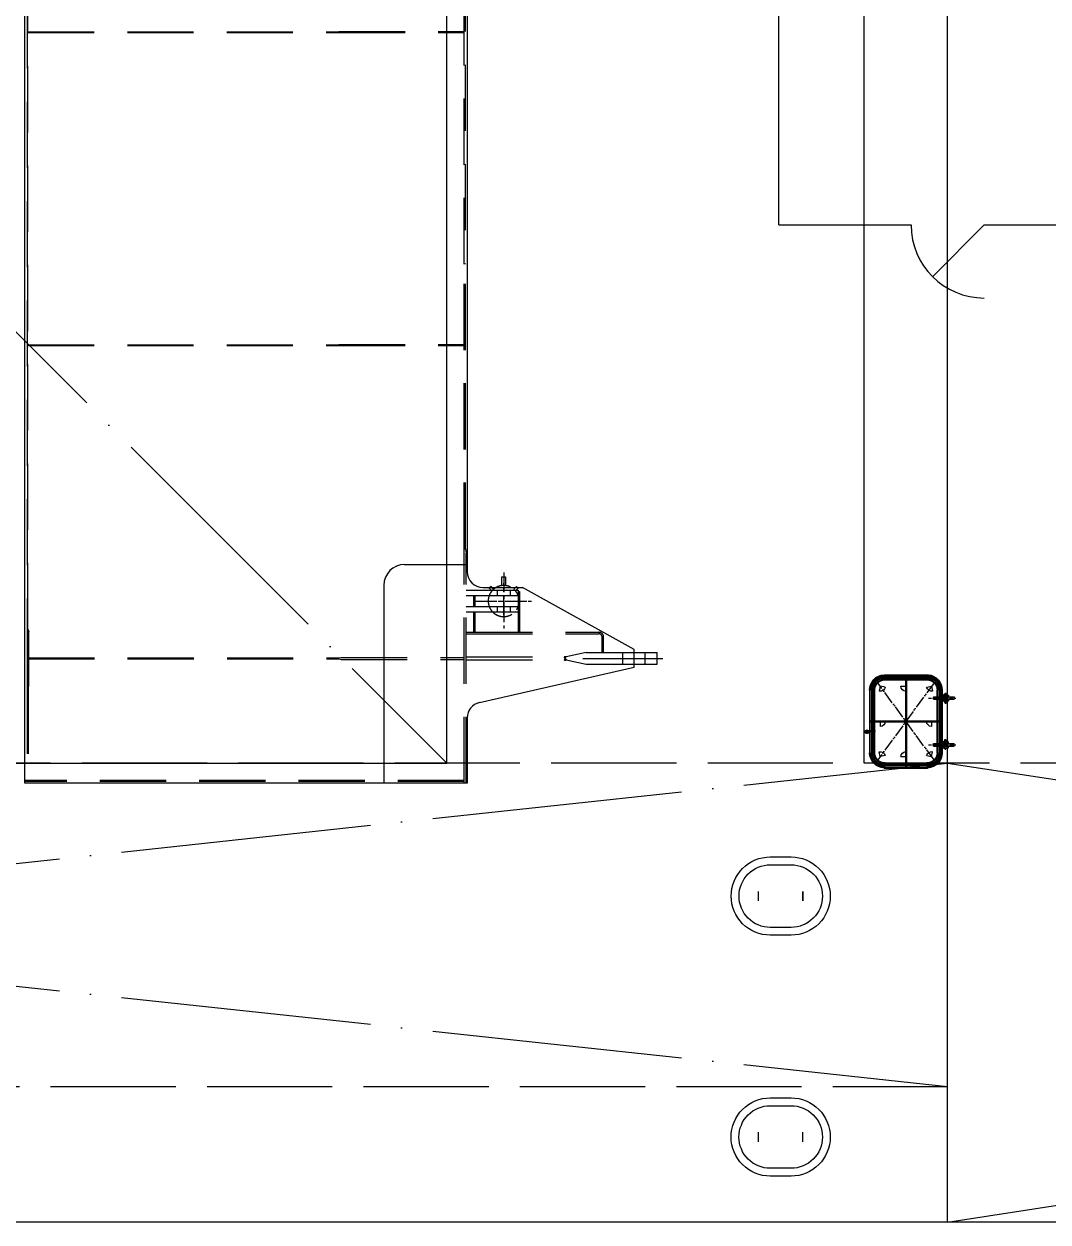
# Model space of a CAD drawing. Header units: millimetres. Extents: x -1838618 to -1600818, y -1770412 to -1553248.
# Drawn here: x -1752160 to -1742342, y -1733102 to -1721615 of the extents above; entities that cross this region are included whole.
import ezdxf

# ---------------------------------------------------------------- set-up
doc = ezdxf.new("R2010")
doc.units = ezdxf.units.MM
doc.header["$LTSCALE"] = 100
for name, pattern in [('ACAD_ISO02W100', [15, 12, -3]), ('ACAD_ISO04W100', [30, 24, -3, 0, -3]), ('ACAD_ISO05W100', [34, 24, -3, 0.5, -3, 0.5, -3]), ('CENTER', [2, 1.25, -0.25, 0.25, -0.25]), ('DASHED', [0.75, 0.5, -0.25]), ('HC2-TOP$0$238-P33+P34-tv$0$DASHED2', [9.525, 6.35, -3.175]), ('HC2-TOP$0$CENTER2', [28.575, 19.05, -3.175, 3.175, -3.175]), ('HC2-TOP$0$DASHED2', [9.525, 6.35, -3.175]), ('HC2-TOP$0$PHANTOM', [63.5, 31.75, -6.35, 6.35, -6.35, 6.35, -6.35]), ('HIDDEN', [9.525, 6.35, -3.175])]:
    doc.linetypes.add(name, pattern=pattern)
for name, color, linetype in [('EDGES', 6, 'Continuous'), ('HC2-TOP$0$K1-CEN', 1, 'HC2-TOP$0$CENTER2'), ('HC2-TOP$0$K1-COMP_L', 140, 'HC2-TOP$0$PHANTOM'), ('HC2-TOP$0$K1-DASH', 2, 'HC2-TOP$0$DASHED2'), ('HC2-TOP$0$K2-DASH', 9, 'HC2-TOP$0$DASHED2'), ('HC2-TOP$0$SHAPE_L', 3, 'Continuous'), ('HC2-TOP$0$THICK_L', 3, 'Continuous'), ('图层4', 4, 'Continuous'), ('外型', 6, 'Continuous'), ('点划线', 1, 'CENTER'), ('物件', 4, 'Continuous'), ('虚线G', 3, 'DASHED')]:
    doc.layers.add(name, color=color, linetype=linetype)
doc.layers.add('标注', color=2, linetype='Continuous', lineweight=20)

# ---------------------------------------------------------------- blocks, each defined once
blk = doc.blocks.new('A$C6DAA1CFF')
at = {"color": 1, "linetype": 'ACAD_ISO04W100'}
blk.add_circle((1620, 5541), 1478, dxfattribs=at)
at = {"color": 2}
for centre, start, end in [((1970, 10381), 90, 180), ((1970, 700), 180, 270)]:
    blk.add_arc(centre, 700, start, end, dxfattribs=at)
at = {"layer": 'EDGES', "color": 4}
for p, q in [((1970, 10381), (1476, 10878)), ((0, 10381), (0, 7308)), ((0, 10381), (1270, 10381)), ((1970, 10381), (3240, 10381)), ((3240, 7308), (3240, 10381)), ((719, 6443), (102, 7060)), ((2521, 6443), (3138, 7060)), ((719, 4638), (102, 4021)), ((2521, 4638), (3138, 4021)), ((0, 700), (0, 3773)), ((3240, 3773), (3240, 700)), ((0, 700), (1270, 700)), ((1970, 700), (1476, 204)), ((1970, 700), (3240, 700))]:
    blk.add_line(p, q, dxfattribs=at)
blk.add_circle((1620, 5541), 1275, dxfattribs=at)
for centre, start, end in [((350, 7308), 180, 224.9592), ((2890, 7308), 315.0408, 0), ((350, 3773), 135.0408, 180), ((2890, 3773), 0, 44.9592)]:
    blk.add_arc(centre, 350, start, end, dxfattribs=at)
blk = doc.blocks.new('H600X800A')
at = {"layer": '图层4'}
for p, q in [((-213, 45), (-213, -45)), ((213, 45), (213, -45))]:
    blk.add_line(p, q, dxfattribs=at)
for points in [[(475, 0, 0.414214), (100, 375), (-100, 375, 0.414214), (-475, 0, 0.414214), (-100, -375), (100, -375, 0.414214)], [(400, 0), (400, 0, 0.414214), (100, 300), (-100, 300, 0.414214), (-400, 0), (-400, 0, 0.414214), (-100, -300), (100, -300, 0.414214)]]:
    blk.add_lwpolyline(points, format="xyb", close=True, dxfattribs=at)
blk = doc.blocks.new('manhole cove')
at = {"layer": '标注'}
for p, q in [((-144186, 45168), (-144186, 45078)), ((-143759, 45168), (-143759, 45078))]:
    blk.add_line(p, q, dxfattribs=at)
at = {"color": 2, "xscale": -1, "rotation": 180.0000000005409}
blk.add_blockref('H600X800A', (-143973, 45123), dxfattribs=at)
blk = doc.blocks.new('HC2-TOP$0$CYL-280')
at = {"ltscale": 0.1}
for points in [[(-139, 122), (-122, 139), (-97, 114), (-114, 97)], [(-233, 18), (-233, -18), (-149, -18), (-149, 18)], [(-139, -122), (-122, -139), (-97, -114), (-114, -97)]]:
    blk.add_lwpolyline(points, close=True, dxfattribs=at)
blk.add_circle((0, 0), 149, dxfattribs=at)
at = {"layer": 'HC2-TOP$0$K1-CEN', "ltscale": 0.1}
for p, q in [((0, 275), (0, -275)), ((-275, 0), (275, 0))]:
    blk.add_line(p, q, dxfattribs=at)
blk = doc.blocks.new('A$C72DA127C')
at = {"color": 136, "linetype": 'HC2-TOP$0$238-P33+P34-tv$0$DASHED2', "lineweight": -2}
for p, q in [((984, -8343), (1484, -8343)), ((1484, -8343), (1484, -8393)), ((1484, -8353), (1494, -8353)), ((1484, -8353), (1484, -8746)), ((1494, -8353), (1494, -8746)), ((984, -8393), (1484, -8393)), ((984, -8499), (1484, -8499)), ((1056, -8499), (1056, -8393)), ((1071, -8499), (1071, -8393)), ((1484, -8499), (1484, -8549)), ((984, -8549), (1484, -8549)), ((1056, -8746), (1056, -8549)), ((1071, -8746), (1071, -8549)), ((984, -8746), (2257, -8746)), ((984, -8761), (2257, -8761)), ((2287, -8941), (2287, -8791)), ((2302, -8941), (2302, -8791)), ((2134, -8941), (1942, -8981)), ((2134, -8941), (2594, -8941)), ((2487, -9051), (2487, -8941)), ((2701, -9051), (2701, -8941)), ((984, -8981), (1924, -8981)), ((984, -9011), (1924, -9011)), ((1932, -8995), (1924, -8981)), ((1932, -8997), (1924, -9011)), ((1932, -8995), (1932, -8997)), ((1934, -8995), (1942, -8981)), ((1934, -8995), (1934, -8997)), ((1934, -8997), (1942, -9011)), ((1942, -9011), (2134, -9051)), ((2134, -9051), (2594, -9051))]:
    blk.add_line(p, q, dxfattribs=at)
at = {"color": 136, "linetype": 'Continuous', "lineweight": -2}
for p, q in [((2594, -8941), (2814, -8941)), ((2594, -8941), (2814, -8941)), ((2814, -9051), (2814, -8941)), ((2814, -9051), (2814, -8941)), ((2594, -9051), (2814, -9051)), ((2594, -9051), (2814, -9051))]:
    blk.add_line(p, q, dxfattribs=at)
at = {"color": 136, "linetype": 'HC2-TOP$0$238-P33+P34-tv$0$DASHED2', "lineweight": -2}
for centre, radius, start, end in [((2257, -8791), 45, 0, 90), ((2257, -8791), 30, 0, 90), ((1933, -9018), 38, 76.1839, 103.8161), ((1933, -8974), 38, 256.1839, 283.8161)]:
    blk.add_arc(centre, radius, start, end, dxfattribs=at)
at = {"layer": 'HC2-TOP$0$K1-CEN', "color": 136, "ltscale": 0.1}
for p, q in [((1344, -8581), (1344, -8276)), ((1089, -8446), (1597, -8446))]:
    blk.add_line(p, q, dxfattribs=at)
at = {"layer": 'HC2-TOP$0$K1-CEN', "color": 136, "ltscale": 0.5}
for p, q in [((2594, -9071), (2594, -8926)), ((2102, -8996), (2869, -8996))]:
    blk.add_line(p, q, dxfattribs=at)
at = {"layer": 'HC2-TOP$0$K1-CEN', "color": 136, "ltscale": 0.25}
blk.add_line((2594, -9064), (2594, -8933), dxfattribs=at)
at = {"layer": 'HC2-TOP$0$K1-DASH', "color": 136, "ltscale": 0.2}
for p, q in [((1281, -8343), (1281, -8393)), ((1407, -8343), (1407, -8393)), ((1281, -8499), (1281, -8549)), ((1407, -8499), (1407, -8549))]:
    blk.add_line(p, q, dxfattribs=at)
at = {"layer": 'HC2-TOP$0$K2-DASH', "color": 136}
for p, q in [((-3226, 8724), (-3226, -8716)), ((-3217, -8716), (-3217, 8724)), ((964, -5216), (964, -446)), ((974, -446), (974, -5216)), ((-236, -2985), (-236, -2996)), ((-236, -2985), (964, -2985)), ((-3217, -2987), (-236, -2987)), ((-3217, -2996), (-236, -2996)), ((-236, -2996), (964, -2996)), ((964, -7946), (964, -5216)), ((976, -7946), (976, -5216)), ((-3217, -5988), (-236, -5988)), ((-3217, -5996), (-236, -5996)), ((-236, -5987), (964, -5987)), ((-236, -5987), (-236, -5997)), ((-236, -5997), (964, -5997)), ((964, -10191), (964, -7946)), ((964, -7946), (976, -7946)), ((976, -7946), (984, -7986)), ((984, -10191), (984, -7986)), ((-3217, -8716), (-3226, -8716)), ((-3226, -8716), (-3226, -9276)), ((-3217, -8716), (-3210, -8737)), ((-3210, -9258), (-3210, -8737)), ((-3214, -8992), (-236, -8992)), ((-3214, -9000), (-236, -9000)), ((-236, -8992), (-216, -8986)), ((-236, -9000), (-236, -8992)), ((-236, -9000), (-216, -9006)), ((-216, -8986), (964, -8986)), ((-216, -9006), (964, -9006)), ((-3226, -9276), (-3226, -10166)), ((-3214, -9276), (-3226, -9276)), ((-3214, -9276), (-3210, -9258)), ((-3214, -9276), (-3214, -10166)), ((964, -10166), (-3246, -10166)), ((964, -10176), (-3246, -10176))]:
    blk.add_line(p, q, dxfattribs=at)
at = {"layer": 'HC2-TOP$0$SHAPE_L', "color": 136}
for p, q in [((-3246, -10191), (-3246, 10199)), ((994, 8174), (994, -8166)), ((1144, -8316), (1524, -8316)), ((2594, -8911), (1524, -8316)), ((2594, -9081), (2594, -8911)), ((1111, -9419), (2594, -9081)), ((994, -9566), (994, -10191)), ((994, -10191), (-3246, -10191))]:
    blk.add_line(p, q, dxfattribs=at)
for centre, start, end in [((1144, -8166), 180, 270), ((1144, -9566), 102.8525, 180)]:
    blk.add_arc(centre, 150, start, end, dxfattribs=at)
at = {"layer": 'HC2-TOP$0$THICK_L', "color": 136}
for p, q in [((394, -8096), (994, -8096)), ((194, -8296), (194, -10191))]:
    blk.add_line(p, q, dxfattribs=at)
blk.add_arc((394, -8296), 200, 90, 180, dxfattribs=at)
at = {"layer": 'HC2-TOP$0$K1-COMP_L', "color": 136, "xscale": -1, "rotation": 90}
blk.add_blockref('HC2-TOP$0$CYL-280', (1344, -8446), dxfattribs=at)
blk = doc.blocks.new('800x600')
at = {"layer": '外型', "color": 2, "linetype": 'Continuous'}
for p, q in [((-300, 348), (300, 348)), ((-448, 208), (-448, -216)), ((448, 208), (448, -208))]:
    blk.add_line(p, q, dxfattribs=at)
for centre, radius, start, end in [((-300, 200), 148, 90.0672, 176.7), ((300, 200), 148, 3.2955, 89.9373), ((-300, -199), 149, 186.6047, 269.7316), ((300, -200), 148, 270.0672, 356.7)]:
    blk.add_arc(centre, radius, start, end, dxfattribs=at)
at = {"layer": '标注', "linetype": 'ACAD_ISO05W100', "lineweight": 25, "ltscale": 0.05}
for p, q in [((-370, -270), (370, 270)), ((370, -270), (-370, 270))]:
    blk.add_line(p, q, dxfattribs=at)
at = {"layer": '标注', "lineweight": 25}
for p, q in [((-338, 246), (-291, 256)), ((-328, 199), (-338, 246)), ((0, 198), (0, 246)), ((0, 246), (48, 246)), ((338, 246), (291, 256)), ((328, 199), (338, 246)), ((-338, 48), (-338, 0)), ((-338, 0), (-290, 0)), ((338, 0), (290, 0)), ((338, 48), (338, 0)), ((-328, -199), (-338, -246)), ((0, -198), (0, -246)), ((328, -199), (338, -246)), ((-338, -246), (-291, -256)), ((0, -246), (48, -246)), ((338, -246), (291, -256)), ((-300, -348), (300, -348))]:
    blk.add_line(p, q, dxfattribs=at)
for centre, start, end in [((-338, 246), 281.5316, 11.5316), ((0, 246), 270, 0), ((338, 246), 168.4684, 258.4684), ((-338, 0), 0, 90), ((338, 0), 90, 180), ((-338, -246), 348.4684, 78.4684), ((0, -246), 0, 90), ((338, -246), 101.5316, 191.5316)]:
    blk.add_arc(centre, 48.1, start, end, dxfattribs=at)
at = {"layer": '点划线', "color": 2}
blk.add_line((78, 376), (118, 376), dxfattribs=at)
at = {"layer": '点划线', "color": 2, "linetype": 'CENTER', "ltscale": 0.2}
for p, q in [((-224, -218), (-224, -479)), ((224, -218), (224, -479)), ((-274, -379), (-169, -379)), ((274, -379), (169, -379))]:
    blk.add_line(p, q, dxfattribs=at)
at = {"layer": '物件', "color": 2, "linetype": 'HIDDEN', "ltscale": 20}
for p, q in [((-4, 346), (-4, -346)), ((4, 346), (4, -346)), ((300, 342), (-300, 342)), ((-300, 330), (300, 330)), ((-300, 318), (300, 318)), ((300, 305), (-300, 305)), ((300, 299), (-300, 299)), ((-442, 200), (-442, -200)), ((-430, -200), (-430, 200)), ((-418, -200), (-418, 200)), ((-405, -200), (-405, 200)), ((-399, 200), (-399, -200)), ((399, 200), (399, -200)), ((405, -200), (405, 200)), ((418, -200), (418, 200)), ((430, -200), (430, 200)), ((442, 200), (442, -200)), ((-448, 4), (-100, 4)), ((-100, 4), (448, 4)), ((-448, -4), (-100, -4)), ((-100, -4), (448, -4)), ((300, -299), (-300, -299)), ((300, -305), (-300, -305)), ((-300, -318), (300, -318)), ((-300, -330), (300, -330)), ((300, -342), (-300, -342))]:
    blk.add_line(p, q, dxfattribs=at)
at = {"layer": '物件', "color": 2}
for p, q in [((87, 391), (97, 391)), ((87, 391), (87, 296)), ((97, 391), (97, 296)), ((101, 391), (101, 348)), ((101, 391), (111, 391)), ((111, 391), (111, 348)), ((97, 296), (87, 296)), ((-236, -265), (-236, -396)), ((-236, -265), (-213, -265)), ((-213, -265), (-213, -396)), ((213, -265), (213, -396)), ((236, -265), (213, -265)), ((236, -265), (236, -396)), ((-258, -365), (-260, -367)), ((-260, -394), (-260, -367)), ((-258, -396), (-260, -394)), ((-258, -396), (-258, -365)), ((-258, -365), (-252, -365)), ((-258, -396), (-252, -396)), ((-252, -346), (-252, -408)), ((-252, -358), (-237, -358)), ((-252, -408), (-237, -408)), ((-237, -347), (-237, -396)), ((-237, -349), (-236, -349)), ((-237, -391), (-237, -408)), ((-236, -396), (-236, -461)), ((-213, -349), (-212, -349)), ((-213, -396), (-213, -461)), ((-212, -347), (-212, -396)), ((-212, -358), (-197, -358)), ((-212, -391), (-212, -408)), ((-212, -408), (-197, -408)), ((-197, -346), (-197, -396)), ((-197, -350), (-192, -350)), ((-192, -356), (-197, -356)), ((-197, -362), (-194, -362)), ((-197, -391), (-197, -408)), ((-197, -404), (-194, -404)), ((-194, -362), (-194, -376)), ((-194, -371), (-185, -371)), ((-194, -371), (-194, -391)), ((-194, -391), (-185, -391)), ((-194, -404), (-194, -391)), ((-191, -378), (-191, -383)), ((-189, -352), (-189, -353)), ((-189, -377), (-188, -377)), ((-189, -384), (-188, -384)), ((-187, -378), (-187, -383)), ((-185, -371), (-182, -373)), ((-185, -371), (-185, -391)), ((-185, -391), (-182, -389)), ((-182, -373), (-176, -373)), ((-182, -373), (-182, -389)), ((-176, -378), (-182, -378)), ((-174, -375), (-174, -377)), ((174, -374), (174, -377)), ((182, -373), (176, -373)), ((176, -378), (182, -378)), ((185, -371), (182, -373)), ((182, -373), (182, -381)), ((182, -389), (182, -380)), ((185, -390), (182, -389)), ((197, -371), (185, -371)), ((185, -371), (185, -391)), ((194, -391), (185, -391)), ((187, -378), (187, -383)), ((189, -376), (188, -376)), ((189, -384), (188, -384)), ((189, -352), (189, -353)), ((191, -378), (191, -383)), ((197, -350), (192, -350)), ((192, -356), (197, -356)), ((194, -362), (194, -376)), ((197, -362), (194, -362)), ((194, -371), (194, -391)), ((194, -404), (194, -391)), ((197, -404), (194, -404)), ((197, -346), (197, -396)), ((212, -358), (197, -358)), ((197, -391), (197, -408)), ((212, -408), (197, -408)), ((212, -347), (212, -396)), ((213, -349), (212, -349)), ((212, -391), (212, -408)), ((213, -396), (213, -461)), ((237, -349), (236, -349)), ((236, -396), (236, -461)), ((237, -347), (237, -396)), ((252, -358), (237, -358)), ((237, -391), (237, -408)), ((252, -408), (237, -408)), ((252, -346), (252, -408)), ((258, -365), (252, -365)), ((258, -396), (252, -396)), ((258, -365), (258, -381)), ((258, -365), (260, -367)), ((258, -396), (258, -380)), ((258, -396), (260, -394)), ((260, -394), (260, -367)), ((-236, -461), (-213, -461)), ((236, -461), (213, -461))]:
    blk.add_line(p, q, dxfattribs=at)
at = {"layer": '物件', "color": 2, "linetype": 'Continuous', "ltscale": 10}
for p, q in [((-4, -4), (4, 4)), ((4, -4), (-4, 4))]:
    blk.add_line(p, q, dxfattribs=at)
at = {"layer": '物件', "color": 2, "linetype": 'HIDDEN', "ltscale": 20}
for centre, radius, start, end in [((-300, 200), 142, 90, 180), ((-300, 200), 130, 90, 180), ((-300, 200), 118, 90, 180), ((-300, 200), 105, 90, 180), ((-300, 200), 98.6, 90, 180), ((300, 200), 142, 0, 90), ((300, 200), 130, 0, 90), ((300, 200), 118, 0, 90), ((300, 200), 105, 0, 90), ((300, 200), 98.6, 0, 90), ((-300, -200), 142, 180, 270), ((-300, -200), 130, 180, 270), ((-300, -200), 118, 180, 270), ((-300, -200), 105, 180, 270), ((-300, -200), 98.6, 180, 270), ((300, -200), 118, 270, 0), ((300, -200), 130, 270, 0), ((300, -200), 142, 270, 0), ((300, -200), 105, 270, 0), ((300, -200), 98.6, 270, 0)]:
    blk.add_arc(centre, radius, start, end, dxfattribs=at)
at = {"layer": '物件', "color": 2}
for centre, radius, start, end in [((-232, -351), 4.93, 138.1263, 180), ((-217, -351), 4.93, 0, 40.9412), ((-192, -352), 2.46, 0, 90), ((-192, -353), 2.46, 270, 0), ((-189, -378), 1.23, 90, 180), ((-189, -383), 1.23, 180, 270), ((-188, -378), 1.23, 0, 90), ((-188, -383), 1.23, 270, 0), ((-176, -375), 1.23, 0, 90), ((-176, -377), 1.23, 270, 0), ((176, -375), 1.23, 90, 180), ((176, -377), 1.23, 180, 270), ((188, -378), 1.23, 90, 180), ((188, -383), 1.23, 180, 270), ((192, -352), 2.46, 90, 180), ((192, -353), 2.46, 180, 270), ((189, -378), 1.23, 0, 90), ((189, -383), 1.23, 270, 0), ((217, -352), 4.93, 139.0588, 180), ((232, -352), 4.93, 0, 41.8737)]:
    blk.add_arc(centre, radius, start, end, dxfattribs=at)
at = {"layer": '虚线G', "color": 2, "linetype": 'HIDDEN', "ltscale": 1.5}
for p, q in [((87, 385), (97, 385)), ((87, 367), (97, 367)), ((101, 385), (111, 385)), ((101, 367), (111, 367)), ((-236, -438), (-213, -438)), ((236, -438), (213, -438))]:
    blk.add_line(p, q, dxfattribs=at)
at = {"layer": '虚线G', "color": 2, "linetype": 'HIDDEN', "ltscale": 3}
for p, q in [((-235, -331), (-237, -331)), ((-235, -331), (-213, -331)), ((-212, -331), (-213, -331)), ((237, -331), (212, -331)), ((-237, -371), (-260, -371)), ((-236, -391), (-260, -391)), ((-213, -371), (-236, -371)), ((-213, -391), (-236, -391)), ((-194, -371), (-212, -371)), ((-194, -391), (-212, -391)), ((194, -391), (212, -391)), ((252, -348), (197, -348)), ((197, -371), (212, -371)), ((213, -371), (236, -371)), ((213, -391), (236, -391)), ((237, -371), (260, -371)), ((237, -391), (260, -391))]:
    blk.add_line(p, q, dxfattribs=at)
for centre, start, end in [((-237, -346), 90, 180), ((-212, -346), 0, 90), ((212, -346), 90, 180), ((237, -346), 0, 90)]:
    blk.add_arc(centre, 14.8, start, end, dxfattribs=at)

msp = doc.modelspace()

# ---------------------------------------------------------------- linework, layer by layer
at = {"color": 9, "linetype": 'ACAD_ISO04W100'}
for p, q in [((-1768104.3, -1708702), (-1748104.3, -1728702)), ((-1772104.3, -1731802), (-1743304.3, -1728702)), ((-1772104.3, -1728702), (-1743304.3, -1731802)), ((-1743304.3, -1728702), (-1714504.3, -1733102)), ((-1743304.3, -1733102), (-1714504.3, -1728702))]:
    msp.add_line(p, q, dxfattribs=at)
at = {"color": 3, "linetype": 'ACAD_ISO02W100', "ltscale": 30}
for p, q in [((-1748104.3, -1728702), (-1748104.3, -1708702)), ((-1768104.3, -1728702), (-1748104.3, -1728702))]:
    msp.add_line(p, q, dxfattribs=at)
at = {"color": 5, "linetype": 'ACAD_ISO02W100', "ltscale": 20}
for p, q in [((-1744104.3, -1728702), (-1744104.3, -1718702)), ((-1743304.3, -1733102), (-1743304.3, -1718702))]:
    msp.add_line(p, q, dxfattribs=at)
at = {"color": 5, "linetype": 'ACAD_ISO02W100'}
for p, q in [((-1690404.3, -1728702), (-1796904.3, -1728702)), ((-1796904.3, -1731802), (-1743304.3, -1731802))]:
    msp.add_line(p, q, dxfattribs=at)
at = {"color": 6}
msp.add_line((-1696904.3, -1733102), (-1795788, -1733102), dxfattribs=at)

# ---------------------------------------------------------------- block references
for name, p in [('A$C72DA127C', (-1748904.3, -1718702)), ('A$C6DAA1CFF', (-1744924.3, -1724242.6))]:
    msp.add_blockref(name, p)
at = {"layer": '标注', "lineweight": 25, "xscale": -1, "rotation": 90}
msp.add_blockref('800x600', (-1743704.3, -1728302), dxfattribs=at)
at = {"layer": '标注'}
for p in [(-1600931.6, -1775099.8), (-1600932.1, -1777409.8)]:
    msp.add_blockref('manhole cove', p, dxfattribs=at)

doc.saveas('drawing.dxf')
